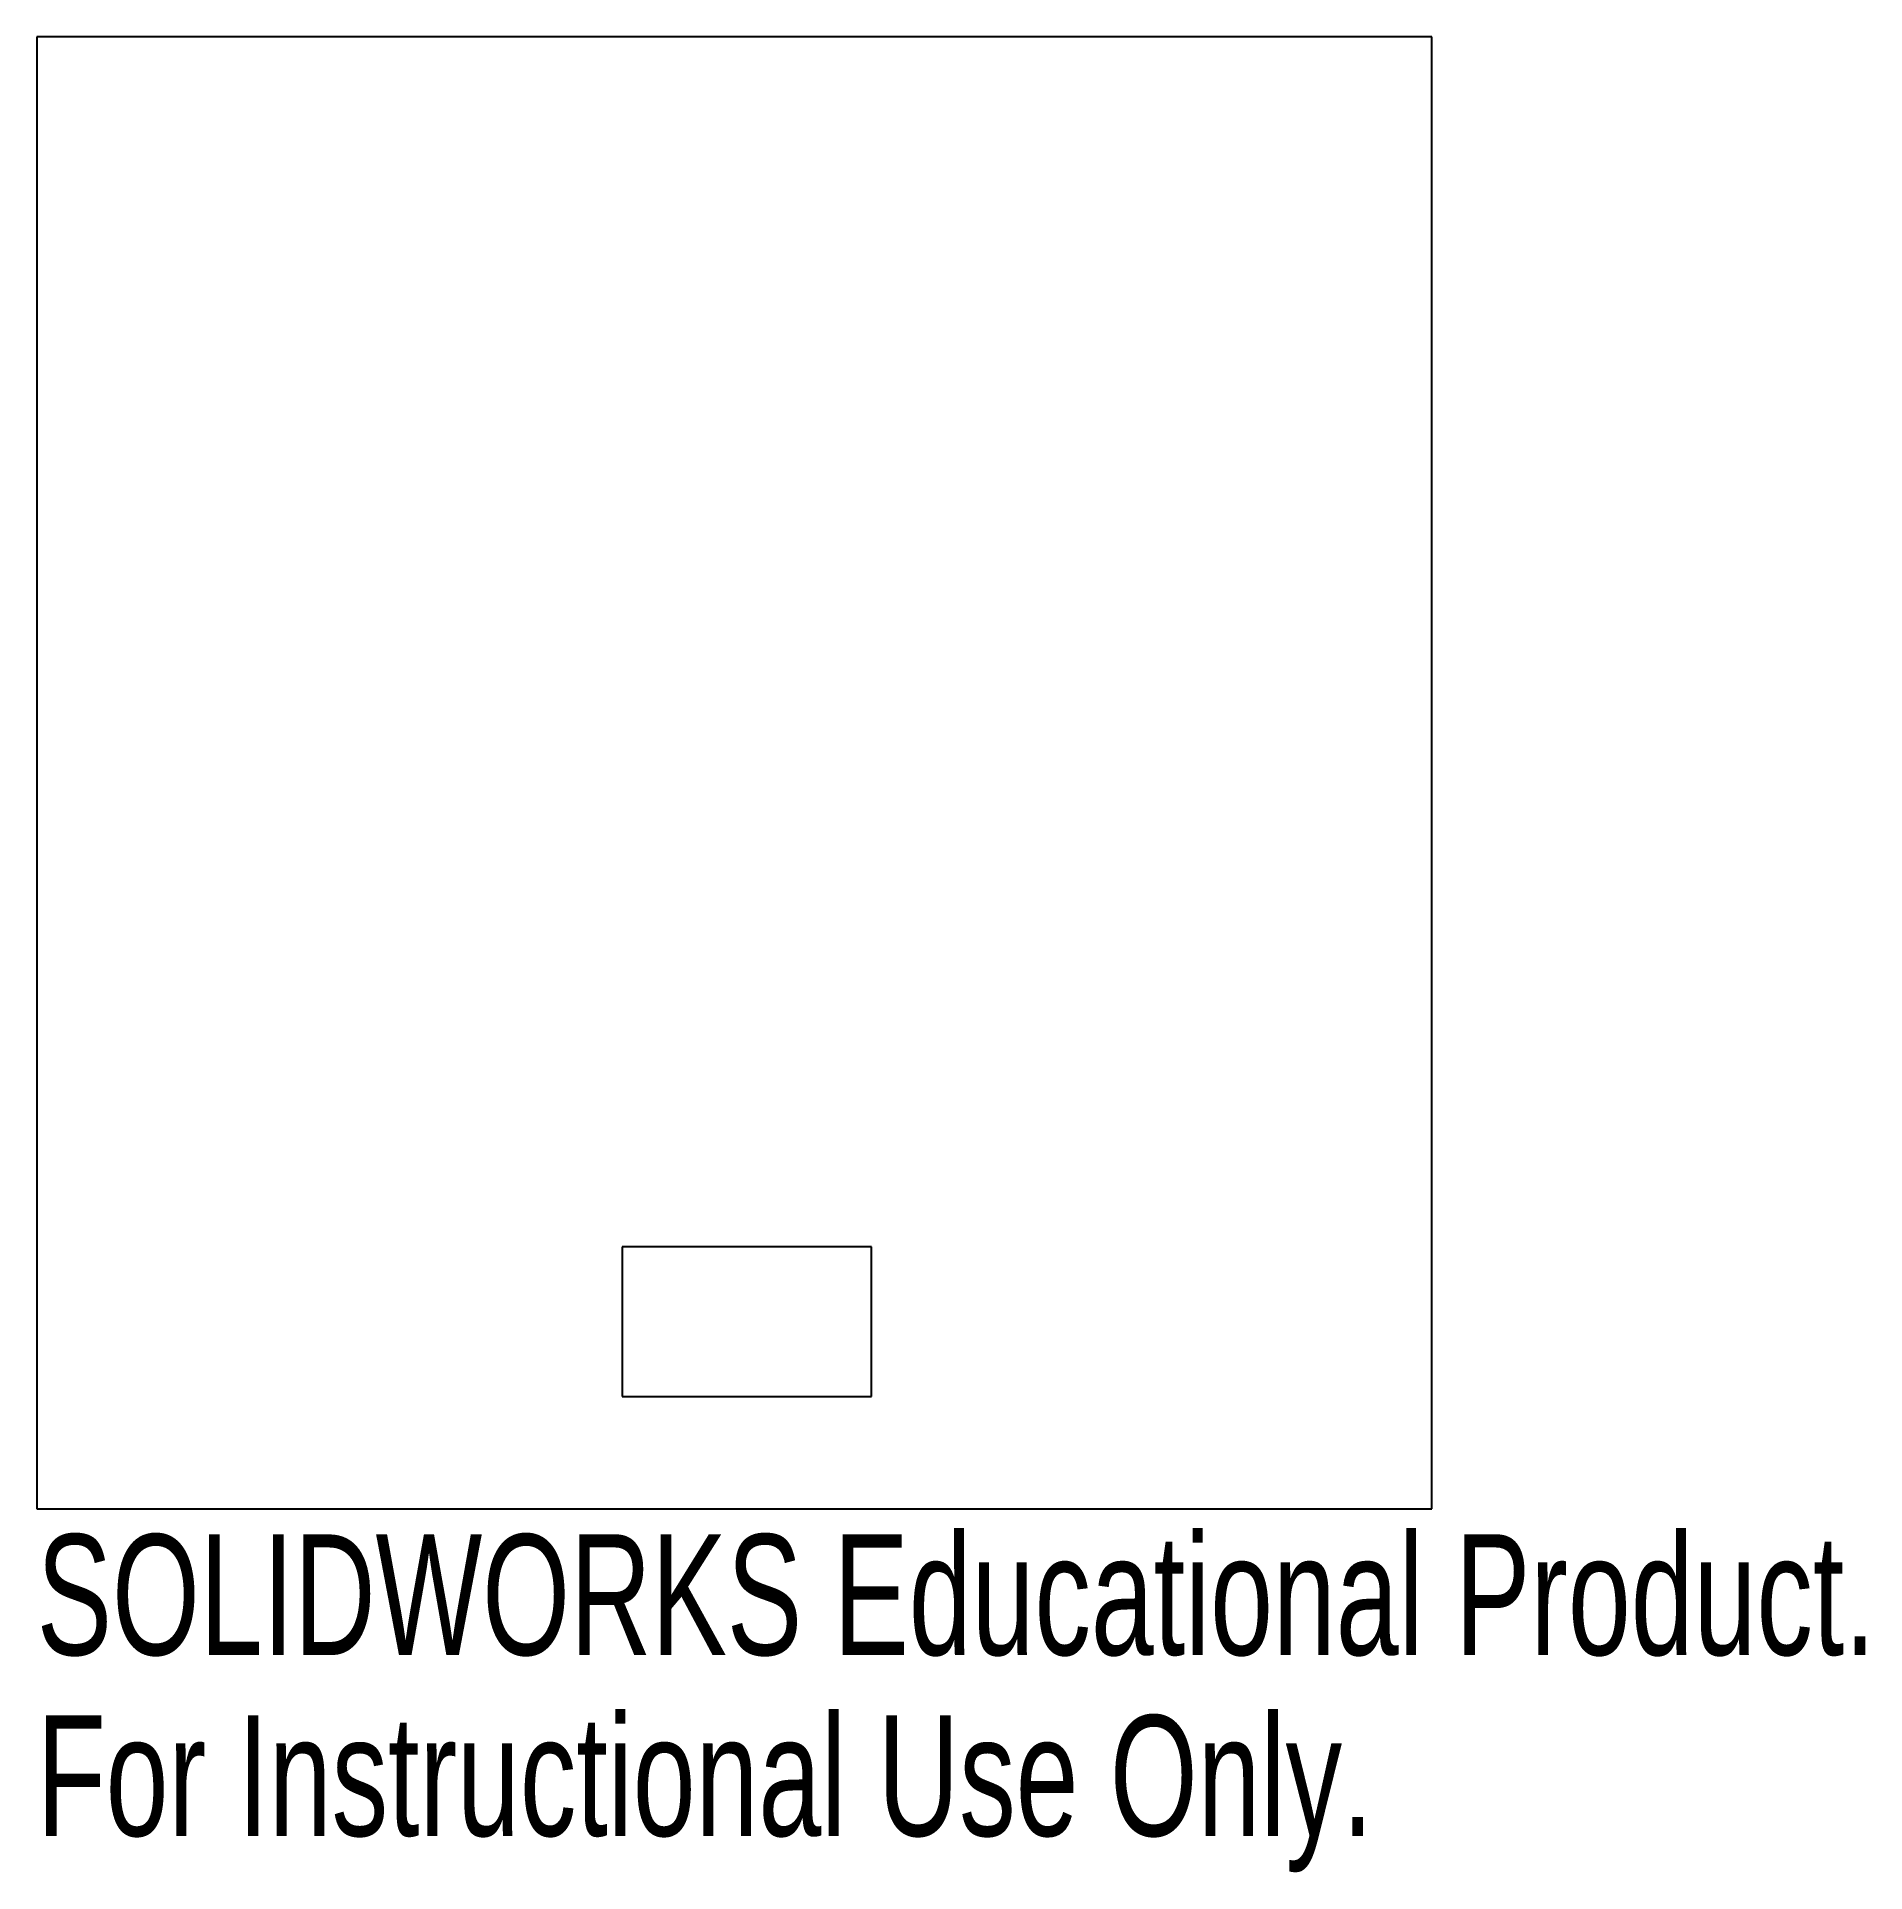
# Model space of a CAD drawing. Header units: millimetres. Extents: x -45.1 to 28.2, y -46.8 to 26.7.
import ezdxf

# ---------------------------------------------------------------- set-up
doc = ezdxf.new("R2010")
doc.units = ezdxf.units.MM
doc.styles.add('SLDTEXTSTYLE0', font='TXT', dxfattribs={"width": 0.7})

msp = doc.modelspace()

# ---------------------------------------------------------------- linework, layer by layer
at = {"color": 7, "linetype": 'Continuous', "lineweight": 25}
for p, q in [((10.826, 26.724), (-45.074, 26.724)), ((-45.074, 26.724), (-45.074, -32.276)), ((10.826, -32.276), (10.826, 26.724)), ((-11.619, -21.776), (-21.619, -21.776)), ((-21.619, -21.776), (-21.619, -27.776)), ((-11.619, -27.776), (-11.619, -21.776)), ((-21.619, -27.776), (-11.619, -27.776)), ((-45.074, -32.276), (10.826, -32.276))]:
    msp.add_line(p, q, dxfattribs=at)

# ---------------------------------------------------------------- texts
at = {"color": 7, "linetype": 'Continuous', "char_height": 4.83362, "attachment_point": 1, "style": 'SLDTEXTSTYLE0'}
for s, insert in [('SOLIDWORKS Educational Product.', (-45.074, -33.295)), ('For Instructional Use Only.', (-45.074, -40.546))]:
    msp.add_mtext(s, dxfattribs=dict(at, insert=insert))

doc.saveas('drawing.dxf')
